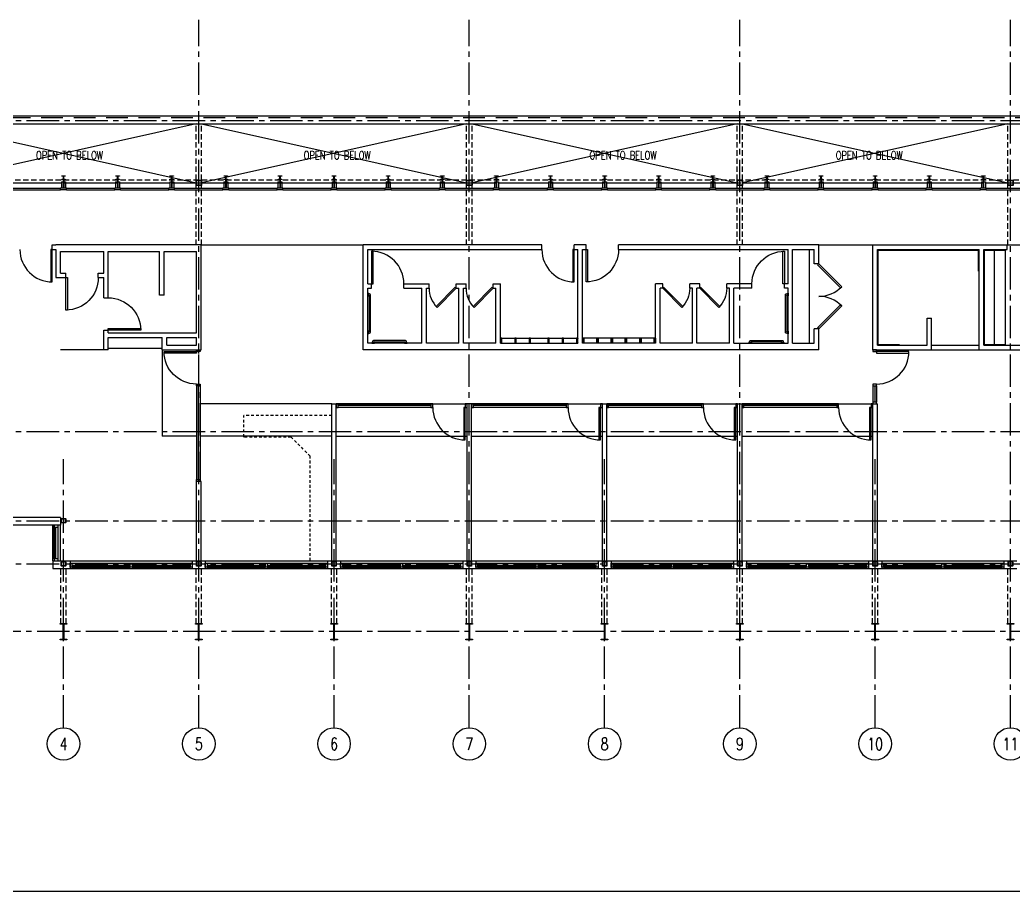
# Model space of a CAD drawing. Header units: inches. Extents: x 0 to 10293, y 0 to 4182.
# Drawn here: x 4747 to 5849, y 0 to 967 of the extents above; entities that cross this region are included whole.
import ezdxf
from ezdxf.enums import TextEntityAlignment as Align

# ---------------------------------------------------------------- set-up
doc = ezdxf.new("R2010")
doc.units = ezdxf.units.IN
doc.header["$LTSCALE"] = 48
doc.header["$MEASUREMENT"] = 0
for name, pattern in [('CENTER2', [1.125, 0.75, -0.125, 0.125, -0.125]), ('DASHED', [0.75, 0.5, -0.25]), ('HIDDEN2', [0.1875, 0.125, -0.0625]), ('HIDDEN3', [0.1125, 0.0625, -0.05])]:
    doc.linetypes.add(name, pattern=pattern)
doc.layers.add('NONE', color=7, linetype='Continuous')
doc.layers.add('STL_TUBE', color=5, linetype='Continuous')
doc.styles.add('NOTATION', font='romans.shx', dxfattribs={"width": 0.75})
doc.styles.add('SIMPLEX', font='SIMPLEX.SHX')

# ---------------------------------------------------------------- blocks, each defined once
blk = doc.blocks.new('45PAIR')
for p, q in [((-0.146, 0.354), (-0.5, 0)), ((-0.483, -0.017), (-0.13, 0.336)), ((-0.13, 0.336), (-0.146, 0.354)), ((0.13, 0.336), (0.146, 0.354)), ((0.483, -0.017), (0.13, 0.336)), ((0.146, 0.354), (0.5, 0)), ((-0.5, 0), (-0.483, -0.017)), ((0.5, 0), (0.483, -0.017))]:
    blk.add_line(p, q)
for centre, start, end in [((-0.5, 0), 0, 45), ((0.5, 0), 135, 180)]:
    blk.add_arc(centre, 0.5, start, end)
blk = doc.blocks.new('90DOOR')
for p, q in [((-0.5, 1), (-0.5, 0)), ((-0.451, 1), (-0.5, 1)), ((-0.451, 0), (-0.451, 1)), ((-0.5, 0), (-0.451, 0))]:
    blk.add_line(p, q)
blk.add_arc((-0.5, 0), 1, 0, 90)
blk = doc.blocks.new('GRAB1')
for p, q in [((0.5, 55.5), (0, 55.5)), ((0, 55.5), (0, 52.5)), ((0.75, 54.75), (0.75, 55.25)), ((0, 52.5), (0.5, 52.5)), ((0.75, 54.75), (0.75, 53.25)), ((2, 54.75), (0.75, 54.75)), ((0.75, 52.75), (0.75, 53.25)), ((0.75, 53.25), (1.25, 53.25)), ((1.5, 53), (1.5, 13)), ((3, 12.25), (3, 53.75)), ((0.5, 13.5), (0, 13.5)), ((0, 13.5), (0, 10.5)), ((0.75, 12.75), (0.75, 13.25)), ((0.75, 12.75), (0.75, 11.25)), ((1.25, 12.75), (0.75, 12.75)), ((0.75, 10.75), (0.75, 11.25)), ((0.75, 11.25), (2, 11.25)), ((0, 10.5), (0.5, 10.5)), ((4.5, 0.5), (4.5, 0)), ((4.5, 0), (7.5, 0)), ((5.25, 0.75), (4.75, 0.75)), ((5.25, 2), (5.25, 0.75)), ((5.25, 0.75), (6.75, 0.75)), ((41.75, 3), (6.25, 3)), ((6.75, 0.75), (6.75, 1.25)), ((7.25, 0.75), (6.75, 0.75)), ((7, 1.5), (41, 1.5)), ((7.5, 0), (7.5, 0.5)), ((40.5, 0.5), (40.5, 0)), ((40.5, 0), (43.5, 0)), ((41.25, 0.75), (40.75, 0.75)), ((41.25, 1.25), (41.25, 0.75)), ((42.75, 0.75), (41.25, 0.75)), ((42.75, 0.75), (42.75, 2)), ((43.25, 0.75), (42.75, 0.75)), ((43.5, 0), (43.5, 0.5))]:
    blk.add_line(p, q)
for centre, radius, start, end in [((0.5, 55.25), 0.25, 0, 90), ((0.5, 52.75), 0.25, 270, 0), ((1.25, 53), 0.25, 0, 90), ((2, 53.75), 1, 0, 90), ((0.5, 13.25), 0.25, 0, 90), ((1.25, 13), 0.25, 270, 0), ((2, 12.25), 1, 270, 0), ((0.5, 10.75), 0.25, 270, 360), ((4.75, 0.5), 0.25, 90, 180), ((6.25, 2), 1, 90, 180), ((7, 1.25), 0.25, 90, 180), ((7.25, 0.5), 0.25, 0, 90), ((40.75, 0.5), 0.25, 90, 180), ((41, 1.25), 0.25, 0, 90), ((41.75, 2), 1, 0, 90), ((43.25, 0.5), 0.25, 360, 90)]:
    blk.add_arc(centre, radius, start, end)
blk = doc.blocks.new('TS6x6x516')
at = {"layer": 'NONE', "color": 5, "linetype": 'Continuous', "flags": 128}
blk.add_lwpolyline([(0, 3), (2.625, 3, -0.414213562), (3, 2.625), (3, -2.625, -0.414213562), (2.625, -3), (-2.625, -3, -0.414213562), (-3, -2.625), (-3, 2.625, -0.414213562), (-2.625, 3), (0, 3)], format="xyb", dxfattribs=at)
blk.add_lwpolyline([(0, 2.6875), (2.625, 2.6875, -0.414213562), (2.6875, 2.625), (2.6875, -2.625, -0.414213562), (2.625, -2.6875), (-2.625, -2.6875, -0.414213562), (-2.6875, -2.625), (-2.6875, 2.625, -0.414213562), (-2.625, 2.6875)], format="xyb", close=True, dxfattribs=at)
blk = doc.blocks.new('TS5x5x516')
at = {"layer": 'STL_TUBE', "linetype": 'Continuous', "flags": 128}
for points in [[(-2.125, -2.5, -0.414213562), (-2.5, -2.125), (-2.5, 2.125, -0.414213562), (-2.125, 2.5), (2.125, 2.5, -0.414213562), (2.5, 2.125), (2.5, -2.125, -0.414213562), (2.125, -2.5)], [(-2.125, -2.1875, -0.414213562), (-2.1875, -2.125), (-2.1875, 2.125, -0.414213562), (-2.125, 2.1875), (2.125, 2.1875, -0.414213562), (2.1875, 2.125), (2.1875, -2.125, -0.414213562), (2.125, -2.1875)]]:
    blk.add_lwpolyline(points, format="xyb", close=True, dxfattribs=at)
blk = doc.blocks.new('W18x50')
at = {"layer": 'NONE', "color": 5, "linetype": 'Continuous', "flags": 128}
blk.add_lwpolyline([(-3.7, 18), (3.7, 18), (3.7, 17.4), (0.5, 17.4, 0.414214), (0.2, 17.1), (0.2, 0.9, 0.414214), (0.5, 0.6), (3.7, 0.6), (3.7, 0), (-3.7, 0), (-3.7, 0.6), (-0.5, 0.6, 0.414214), (-0.2, 0.9), (-0.2, 17.1, 0.414214), (-0.5, 17.4), (-3.7, 17.4), (-3.7, 18)], format="xyb", close=True, dxfattribs=at)
blk = doc.blocks.new('45DOOR')
for p, q in [((0.207, 0.707), (-0.5, 0)), ((-0.466, -0.034), (0.241, 0.672)), ((-0.5, 0), (-0.466, -0.034))]:
    blk.add_line(p, q)
blk.add_arc((-0.5, 0), 1, 0, 45)
blk = doc.blocks.new('W4x13')
at = {"layer": 'NONE', "color": 5, "linetype": 'Continuous', "flags": 128}
blk.add_lwpolyline([(-2, 4.2), (2, 4.2), (2, 3.8), (0.4, 3.8, 0.414214), (0.1, 3.6), (0.1, 0.6, 0.414214), (0.4, 0.3), (2, 0.3), (2, 0), (-2, 0), (-2, 0.3), (-0.4, 0.3, 0.414214), (-0.1, 0.6), (-0.1, 3.6, 0.414214), (-0.4, 3.8), (-2, 3.8), (-2, 4.2)], format="xyb", close=True, dxfattribs=at)

msp = doc.modelspace()

# ---------------------------------------------------------------- linework, layer by layer
at = {"linetype": 'CENTER2'}
for p, q in [((4945.60753, 181.33165), (4945.60753, 966.51101)), ((5245.60753, 181.33165), (5245.60753, 966.51101)), ((5545.60753, 181.33165), (5545.60753, 966.51101)), ((5845.60753, 181.33165), (5845.60753, 966.51101)), ((3944.63966, 854.93307), (7016.29317, 854.93307)), ((3944.63966, 785.68307), (7016.29317, 785.68307)), ((3944.63966, 509.93307), (7016.29317, 509.93307)), ((4795.60753, 181.33165), (4795.60753, 479.26312)), ((5095.60753, 181.33165), (5095.60753, 479.26312)), ((5395.60753, 181.33165), (5395.60753, 479.26312)), ((5695.60753, 181.33165), (5695.60753, 479.26312)), ((3944.63966, 410.93307), (7016.29317, 410.93307)), ((3944.63966, 362.93307), (7016.29317, 362.93307)), ((7016.29317, 287.93307), (3944.63966, 287.93307))]:
    msp.add_line(p, q, dxfattribs=at)
for p, q in [((4432.60753, 859.93307), (6196.69086, 859.93307)), ((4432.60753, 851.30807), (6141.98253, 851.30807)), ((4648.60753, 851.30807), (4942.60753, 785.68307)), ((4942.60753, 851.30807), (4648.60753, 785.68307)), ((4948.60753, 851.30807), (5242.60753, 785.68307)), ((5242.60753, 851.30807), (4948.60753, 785.68307)), ((5248.60753, 851.30807), (5542.60753, 785.68307)), ((5542.60753, 851.30807), (5248.60753, 785.68307)), ((5548.60753, 851.30807), (5842.60753, 785.68307)), ((5842.60753, 851.30807), (5548.60753, 785.68307)), ((4737.85753, 785.68307), (4793.35753, 785.68307)), ((4793.35753, 786.93307), (4795.35753, 786.93307)), ((4793.35753, 786.93307), (4793.35753, 779.88807)), ((4795.35753, 788.51307), (4795.85753, 788.51307)), ((4795.35753, 788.51307), (4795.35753, 786.93307)), ((4795.35753, 786.93307), (4795.35753, 779.88807)), ((4795.35753, 782.55807), (4795.85753, 782.55807)), ((4795.85753, 788.51307), (4795.85753, 786.93307)), ((4795.85753, 786.93307), (4795.85753, 779.88807)), ((4795.85753, 786.93307), (4797.85753, 786.93307)), ((4797.85753, 786.93307), (4797.85753, 779.88807)), ((4797.85753, 785.68307), (4853.35753, 785.68307)), ((4853.35753, 786.93307), (4855.35753, 786.93307)), ((4853.35753, 786.93307), (4853.35753, 779.88807)), ((4855.35753, 788.51307), (4855.85753, 788.51307)), ((4855.35753, 788.51307), (4855.35753, 786.93307)), ((4855.35753, 786.93307), (4855.35753, 779.88807)), ((4855.35753, 782.55807), (4855.85753, 782.55807)), ((4855.85753, 788.51307), (4855.85753, 786.93307)), ((4855.85753, 786.93307), (4855.85753, 779.88807)), ((4855.85753, 786.93307), (4857.85753, 786.93307)), ((4857.85753, 786.93307), (4857.85753, 779.88807)), ((4857.85753, 785.68307), (4913.35753, 785.68307)), ((4913.35753, 786.93307), (4915.35753, 786.93307)), ((4913.35753, 786.93307), (4913.35753, 779.88807)), ((4915.35753, 788.51307), (4915.85753, 788.51307)), ((4915.35753, 788.51307), (4915.35753, 786.93307)), ((4915.35753, 786.93307), (4915.35753, 779.88807)), ((4915.35753, 782.55807), (4915.85753, 782.55807)), ((4915.85753, 788.51307), (4915.85753, 786.93307)), ((4915.85753, 786.93307), (4915.85753, 779.88807)), ((4915.85753, 786.93307), (4917.85753, 786.93307)), ((4917.85753, 786.93307), (4917.85753, 779.88807)), ((4917.85753, 785.68307), (4942.60753, 785.68307)), ((4948.60753, 785.68307), (4973.35753, 785.68307)), ((4973.35753, 786.93307), (4975.35753, 786.93307)), ((4973.35753, 786.93307), (4973.35753, 779.88807)), ((4975.35753, 788.51307), (4975.85753, 788.51307)), ((4975.35753, 788.51307), (4975.35753, 786.93307)), ((4975.35753, 786.93307), (4975.35753, 779.88807)), ((4975.35753, 782.55807), (4975.85753, 782.55807)), ((4975.85753, 788.51307), (4975.85753, 786.93307)), ((4975.85753, 786.93307), (4975.85753, 779.88807)), ((4975.85753, 786.93307), (4977.85753, 786.93307)), ((4977.85753, 786.93307), (4977.85753, 779.88807)), ((4977.85753, 785.68307), (5033.35753, 785.68307)), ((5033.35753, 786.93307), (5035.35753, 786.93307)), ((5033.35753, 786.93307), (5033.35753, 779.88807)), ((5035.35753, 788.51307), (5035.85753, 788.51307)), ((5035.35753, 788.51307), (5035.35753, 786.93307)), ((5035.35753, 786.93307), (5035.35753, 779.88807)), ((5035.35753, 782.55807), (5035.85753, 782.55807)), ((5035.85753, 788.51307), (5035.85753, 786.93307)), ((5035.85753, 786.93307), (5035.85753, 779.88807)), ((5035.85753, 786.93307), (5037.85753, 786.93307)), ((5037.85753, 786.93307), (5037.85753, 779.88807)), ((5037.85753, 785.68307), (5093.35753, 785.68307)), ((5093.35753, 786.93307), (5095.35753, 786.93307)), ((5093.35753, 786.93307), (5093.35753, 779.88807)), ((5095.35753, 788.51307), (5095.85753, 788.51307)), ((5095.35753, 788.51307), (5095.35753, 786.93307)), ((5095.35753, 786.93307), (5095.35753, 779.88807)), ((5095.35753, 782.55807), (5095.85753, 782.55807)), ((5095.85753, 788.51307), (5095.85753, 786.93307)), ((5095.85753, 786.93307), (5095.85753, 779.88807)), ((5095.85753, 786.93307), (5097.85753, 786.93307)), ((5097.85753, 786.93307), (5097.85753, 779.88807)), ((5097.85753, 785.68307), (5153.35753, 785.68307)), ((5153.35753, 786.93307), (5155.35753, 786.93307)), ((5153.35753, 786.93307), (5153.35753, 779.88807)), ((5155.35753, 788.51307), (5155.85753, 788.51307)), ((5155.35753, 788.51307), (5155.35753, 786.93307)), ((5155.35753, 786.93307), (5155.35753, 779.88807)), ((5155.35753, 782.55807), (5155.85753, 782.55807)), ((5155.85753, 788.51307), (5155.85753, 786.93307)), ((5155.85753, 786.93307), (5155.85753, 779.88807)), ((5155.85753, 786.93307), (5157.85753, 786.93307)), ((5157.85753, 786.93307), (5157.85753, 779.88807)), ((5157.85753, 785.68307), (5213.35753, 785.68307)), ((5213.35753, 786.93307), (5215.35753, 786.93307)), ((5213.35753, 786.93307), (5213.35753, 779.88807)), ((5215.35753, 788.51307), (5215.85753, 788.51307)), ((5215.35753, 788.51307), (5215.35753, 786.93307)), ((5215.35753, 786.93307), (5215.35753, 779.88807)), ((5215.35753, 782.55807), (5215.85753, 782.55807)), ((5215.85753, 788.51307), (5215.85753, 786.93307)), ((5215.85753, 786.93307), (5215.85753, 779.88807)), ((5215.85753, 786.93307), (5217.85753, 786.93307)), ((5217.85753, 786.93307), (5217.85753, 779.88807)), ((5217.85753, 785.68307), (5242.60753, 785.68307)), ((5248.60753, 785.68307), (5273.35753, 785.68307)), ((5273.35753, 786.93307), (5275.35753, 786.93307)), ((5273.35753, 786.93307), (5273.35753, 779.88807)), ((5275.35753, 788.51307), (5275.85753, 788.51307)), ((5275.35753, 788.51307), (5275.35753, 786.93307)), ((5275.35753, 786.93307), (5275.35753, 779.88807)), ((5275.35753, 782.55807), (5275.85753, 782.55807)), ((5275.85753, 788.51307), (5275.85753, 786.93307)), ((5275.85753, 786.93307), (5275.85753, 779.88807)), ((5275.85753, 786.93307), (5277.85753, 786.93307)), ((5277.85753, 786.93307), (5277.85753, 779.88807)), ((5277.85753, 785.68307), (5333.35753, 785.68307)), ((5333.35753, 786.93307), (5335.35753, 786.93307)), ((5333.35753, 786.93307), (5333.35753, 779.88807)), ((5335.35753, 788.51307), (5335.85753, 788.51307)), ((5335.35753, 788.51307), (5335.35753, 786.93307)), ((5335.35753, 786.93307), (5335.35753, 779.88807)), ((5335.35753, 782.55807), (5335.85753, 782.55807)), ((5335.85753, 788.51307), (5335.85753, 786.93307)), ((5335.85753, 786.93307), (5335.85753, 779.88807)), ((5335.85753, 786.93307), (5337.85753, 786.93307)), ((5337.85753, 786.93307), (5337.85753, 779.88807)), ((5337.85753, 785.68307), (5393.35753, 785.68307)), ((5393.35753, 786.93307), (5395.35753, 786.93307)), ((5393.35753, 786.93307), (5393.35753, 779.88807)), ((5395.35753, 788.51307), (5395.85753, 788.51307)), ((5395.35753, 788.51307), (5395.35753, 786.93307)), ((5395.35753, 786.93307), (5395.35753, 779.88807)), ((5395.35753, 782.55807), (5395.85753, 782.55807)), ((5395.85753, 788.51307), (5395.85753, 786.93307)), ((5395.85753, 786.93307), (5395.85753, 779.88807)), ((5395.85753, 786.93307), (5397.85753, 786.93307)), ((5397.85753, 786.93307), (5397.85753, 779.88807)), ((5397.85753, 785.68307), (5453.35753, 785.68307)), ((5453.35753, 786.93307), (5455.35753, 786.93307)), ((5453.35753, 786.93307), (5453.35753, 779.88807)), ((5455.35753, 788.51307), (5455.85753, 788.51307)), ((5455.35753, 788.51307), (5455.35753, 786.93307)), ((5455.35753, 786.93307), (5455.35753, 779.88807)), ((5455.35753, 782.55807), (5455.85753, 782.55807)), ((5455.85753, 788.51307), (5455.85753, 786.93307)), ((5455.85753, 786.93307), (5455.85753, 779.88807)), ((5455.85753, 786.93307), (5457.85753, 786.93307)), ((5457.85753, 786.93307), (5457.85753, 779.88807)), ((5457.85753, 785.68307), (5513.35753, 785.68307)), ((5513.35753, 786.93307), (5515.35753, 786.93307)), ((5513.35753, 786.93307), (5513.35753, 779.88807)), ((5515.35753, 788.51307), (5515.85753, 788.51307)), ((5515.35753, 788.51307), (5515.35753, 786.93307)), ((5515.35753, 786.93307), (5515.35753, 779.88807)), ((5515.35753, 782.55807), (5515.85753, 782.55807)), ((5515.85753, 788.51307), (5515.85753, 786.93307)), ((5515.85753, 786.93307), (5515.85753, 779.88807)), ((5515.85753, 786.93307), (5517.85753, 786.93307)), ((5517.85753, 786.93307), (5517.85753, 779.88807)), ((5517.85753, 785.68307), (5542.60753, 785.68307)), ((5548.60753, 785.68307), (5573.35753, 785.68307)), ((5573.35753, 786.93307), (5575.35753, 786.93307)), ((5573.35753, 786.93307), (5573.35753, 779.88807)), ((5575.35753, 788.51307), (5575.85753, 788.51307)), ((5575.35753, 788.51307), (5575.35753, 786.93307)), ((5575.35753, 786.93307), (5575.35753, 779.88807)), ((5575.35753, 782.55807), (5575.85753, 782.55807)), ((5575.85753, 788.51307), (5575.85753, 786.93307)), ((5575.85753, 786.93307), (5575.85753, 779.88807)), ((5575.85753, 786.93307), (5577.85753, 786.93307)), ((5577.85753, 786.93307), (5577.85753, 779.88807)), ((5577.85753, 785.68307), (5633.35753, 785.68307)), ((5633.35753, 786.93307), (5635.35753, 786.93307)), ((5633.35753, 786.93307), (5633.35753, 779.88807)), ((5635.35753, 788.51307), (5635.85753, 788.51307)), ((5635.35753, 788.51307), (5635.35753, 786.93307)), ((5635.35753, 786.93307), (5635.35753, 779.88807)), ((5635.35753, 782.55807), (5635.85753, 782.55807)), ((5635.85753, 788.51307), (5635.85753, 786.93307)), ((5635.85753, 786.93307), (5635.85753, 779.88807)), ((5635.85753, 786.93307), (5637.85753, 786.93307)), ((5637.85753, 786.93307), (5637.85753, 779.88807)), ((5637.85753, 785.68307), (5693.35753, 785.68307)), ((5693.35753, 786.93307), (5695.35753, 786.93307)), ((5693.35753, 786.93307), (5693.35753, 779.88807)), ((5695.35753, 788.51307), (5695.85753, 788.51307)), ((5695.35753, 788.51307), (5695.35753, 786.93307)), ((5695.35753, 786.93307), (5695.35753, 779.88807)), ((5695.35753, 782.55807), (5695.85753, 782.55807)), ((5695.85753, 788.51307), (5695.85753, 786.93307)), ((5695.85753, 786.93307), (5695.85753, 779.88807)), ((5695.85753, 786.93307), (5697.85753, 786.93307)), ((5697.85753, 786.93307), (5697.85753, 779.88807)), ((5697.85753, 785.68307), (5753.35753, 785.68307)), ((5753.35753, 786.93307), (5755.35753, 786.93307)), ((5753.35753, 786.93307), (5753.35753, 779.88807)), ((5755.35753, 788.51307), (5755.85753, 788.51307)), ((5755.35753, 788.51307), (5755.35753, 786.93307)), ((5755.35753, 786.93307), (5755.35753, 779.88807)), ((5755.35753, 782.55807), (5755.85753, 782.55807)), ((5755.85753, 788.51307), (5755.85753, 786.93307)), ((5755.85753, 786.93307), (5755.85753, 779.88807)), ((5755.85753, 786.93307), (5757.85753, 786.93307)), ((5757.85753, 786.93307), (5757.85753, 779.88807)), ((5757.85753, 785.68307), (5813.35753, 785.68307)), ((5813.35753, 786.93307), (5815.35753, 786.93307)), ((5813.35753, 786.93307), (5813.35753, 779.88807)), ((5815.35753, 788.51307), (5815.85753, 788.51307)), ((5815.35753, 788.51307), (5815.35753, 786.93307)), ((5815.35753, 786.93307), (5815.35753, 779.88807)), ((5815.35753, 782.55807), (5815.85753, 782.55807)), ((5815.85753, 788.51307), (5815.85753, 786.93307)), ((5815.85753, 786.93307), (5815.85753, 779.88807)), ((5815.85753, 786.93307), (5817.85753, 786.93307)), ((5817.85753, 786.93307), (5817.85753, 779.88807)), ((5817.85753, 785.68307), (5842.60753, 785.68307)), ((4738.85753, 779.63807), (4792.35753, 779.63807)), ((4738.85753, 778.13807), (4792.35753, 778.13807)), ((4798.85753, 779.88807), (4792.35753, 779.88807)), ((4792.35753, 777.88807), (4792.35753, 779.88807)), ((4798.85753, 777.88807), (4792.35753, 777.88807)), ((4798.85753, 777.88807), (4798.85753, 779.88807)), ((4798.85753, 779.63807), (4852.35753, 779.63807)), ((4798.85753, 778.13807), (4852.35753, 778.13807)), ((4858.85753, 779.88807), (4852.35753, 779.88807)), ((4852.35753, 777.88807), (4852.35753, 779.88807)), ((4858.85753, 777.88807), (4852.35753, 777.88807)), ((4858.85753, 777.88807), (4858.85753, 779.88807)), ((4858.85753, 779.63807), (4912.35753, 779.63807)), ((4858.85753, 778.13807), (4912.35753, 778.13807)), ((4918.85753, 779.88807), (4912.35753, 779.88807)), ((4912.35753, 777.88807), (4912.35753, 779.88807)), ((4918.85753, 777.88807), (4912.35753, 777.88807)), ((4918.85753, 777.88807), (4918.85753, 779.88807)), ((4918.85753, 779.63807), (4972.35753, 779.63807)), ((4918.85753, 778.13807), (4972.35753, 778.13807)), ((4978.85753, 779.88807), (4972.35753, 779.88807)), ((4972.35753, 777.88807), (4972.35753, 779.88807)), ((4978.85753, 777.88807), (4972.35753, 777.88807)), ((4978.85753, 777.88807), (4978.85753, 779.88807)), ((4978.85753, 779.63807), (5032.35753, 779.63807)), ((4978.85753, 778.13807), (5032.35753, 778.13807)), ((5038.85753, 779.88807), (5032.35753, 779.88807)), ((5032.35753, 777.88807), (5032.35753, 779.88807)), ((5038.85753, 777.88807), (5032.35753, 777.88807)), ((5038.85753, 777.88807), (5038.85753, 779.88807)), ((5038.85753, 779.63807), (5092.35753, 779.63807)), ((5038.85753, 778.13807), (5092.35753, 778.13807)), ((5098.85753, 779.88807), (5092.35753, 779.88807)), ((5092.35753, 777.88807), (5092.35753, 779.88807)), ((5098.85753, 777.88807), (5092.35753, 777.88807)), ((5098.85753, 777.88807), (5098.85753, 779.88807)), ((5098.85753, 779.63807), (5152.35753, 779.63807)), ((5098.85753, 778.13807), (5152.35753, 778.13807)), ((5158.85753, 779.88807), (5152.35753, 779.88807)), ((5152.35753, 777.88807), (5152.35753, 779.88807)), ((5158.85753, 777.88807), (5152.35753, 777.88807)), ((5158.85753, 777.88807), (5158.85753, 779.88807)), ((5158.85753, 779.63807), (5212.35753, 779.63807)), ((5158.85753, 778.13807), (5212.35753, 778.13807)), ((5218.85753, 779.88807), (5212.35753, 779.88807)), ((5212.35753, 777.88807), (5212.35753, 779.88807)), ((5218.85753, 777.88807), (5212.35753, 777.88807)), ((5218.85753, 777.88807), (5218.85753, 779.88807)), ((5218.85753, 779.63807), (5272.35753, 779.63807)), ((5218.85753, 778.13807), (5272.35753, 778.13807)), ((5278.85753, 779.88807), (5272.35753, 779.88807)), ((5272.35753, 777.88807), (5272.35753, 779.88807)), ((5278.85753, 777.88807), (5272.35753, 777.88807)), ((5278.85753, 777.88807), (5278.85753, 779.88807)), ((5278.85753, 779.63807), (5332.35753, 779.63807)), ((5278.85753, 778.13807), (5332.35753, 778.13807)), ((5338.85753, 779.88807), (5332.35753, 779.88807)), ((5332.35753, 777.88807), (5332.35753, 779.88807)), ((5338.85753, 777.88807), (5332.35753, 777.88807)), ((5338.85753, 777.88807), (5338.85753, 779.88807)), ((5338.85753, 779.63807), (5392.35753, 779.63807)), ((5338.85753, 778.13807), (5392.35753, 778.13807)), ((5398.85753, 779.88807), (5392.35753, 779.88807)), ((5392.35753, 777.88807), (5392.35753, 779.88807)), ((5398.85753, 777.88807), (5392.35753, 777.88807)), ((5398.85753, 777.88807), (5398.85753, 779.88807)), ((5398.85753, 779.63807), (5452.35753, 779.63807)), ((5398.85753, 778.13807), (5452.35753, 778.13807)), ((5458.85753, 779.88807), (5452.35753, 779.88807)), ((5452.35753, 777.88807), (5452.35753, 779.88807)), ((5458.85753, 777.88807), (5452.35753, 777.88807)), ((5458.85753, 777.88807), (5458.85753, 779.88807)), ((5458.85753, 779.63807), (5512.35753, 779.63807)), ((5458.85753, 778.13807), (5512.35753, 778.13807)), ((5518.85753, 779.88807), (5512.35753, 779.88807)), ((5512.35753, 777.88807), (5512.35753, 779.88807)), ((5518.85753, 777.88807), (5512.35753, 777.88807)), ((5518.85753, 777.88807), (5518.85753, 779.88807)), ((5518.85753, 779.63807), (5572.35753, 779.63807)), ((5518.85753, 778.13807), (5572.35753, 778.13807)), ((5578.85753, 779.88807), (5572.35753, 779.88807)), ((5572.35753, 777.88807), (5572.35753, 779.88807)), ((5578.85753, 777.88807), (5572.35753, 777.88807)), ((5578.85753, 777.88807), (5578.85753, 779.88807)), ((5578.85753, 779.63807), (5632.35753, 779.63807)), ((5578.85753, 778.13807), (5632.35753, 778.13807)), ((5638.85753, 779.88807), (5632.35753, 779.88807)), ((5632.35753, 777.88807), (5632.35753, 779.88807)), ((5638.85753, 777.88807), (5632.35753, 777.88807)), ((5638.85753, 777.88807), (5638.85753, 779.88807)), ((5638.85753, 779.63807), (5692.35753, 779.63807)), ((5638.85753, 778.13807), (5692.35753, 778.13807)), ((5698.85753, 779.88807), (5692.35753, 779.88807)), ((5692.35753, 777.88807), (5692.35753, 779.88807)), ((5698.85753, 777.88807), (5692.35753, 777.88807)), ((5698.85753, 777.88807), (5698.85753, 779.88807)), ((5698.85753, 779.63807), (5752.35753, 779.63807)), ((5698.85753, 778.13807), (5752.35753, 778.13807)), ((5758.85753, 779.88807), (5752.35753, 779.88807)), ((5752.35753, 777.88807), (5752.35753, 779.88807)), ((5758.85753, 777.88807), (5752.35753, 777.88807)), ((5758.85753, 777.88807), (5758.85753, 779.88807)), ((5758.85753, 779.63807), (5812.35753, 779.63807)), ((5758.85753, 778.13807), (5812.35753, 778.13807)), ((5818.85753, 779.88807), (5812.35753, 779.88807)), ((5812.35753, 777.88807), (5812.35753, 779.88807)), ((5818.85753, 777.88807), (5812.35753, 777.88807)), ((5818.85753, 777.88807), (5818.85753, 779.88807)), ((5818.85753, 779.63807), (5872.35753, 779.63807)), ((5818.85753, 778.13807), (5872.35753, 778.13807)), ((4783.23253, 716.80807), (4787.23253, 716.80807)), ((4783.23253, 711.80807), (4783.23253, 716.80807)), ((4948.10753, 716.80807), (4787.23253, 716.80807)), ((4948.10753, 600.55807), (4948.10753, 716.80807)), ((4948.10753, 716.80807), (5128.0476, 716.80807)), ((5128.0476, 600.55807), (5128.0476, 716.80807)), ((5326.04631, 716.80807), (5128.0476, 716.80807)), ((5326.04631, 711.80807), (5326.04631, 716.80807)), ((5362.04631, 711.80807), (5362.04631, 716.80807)), ((5375.04631, 716.80807), (5362.04631, 716.80807)), ((5375.04631, 711.80807), (5375.04631, 716.80807)), ((5633.04503, 716.80807), (5411.04631, 716.80807)), ((5411.04631, 711.80807), (5411.04631, 716.80807)), ((5633.04503, 695.80807), (5633.04503, 716.80807)), ((5633.04503, 716.80807), (5693.10753, 716.80807)), ((5693.10753, 716.80807), (5842.10753, 716.80807)), ((5693.10753, 600.55807), (5693.10753, 716.80807)), ((5842.10753, 711.80807), (5842.10753, 716.80807)), ((5842.10753, 716.80807), (5890.10753, 716.80807)), ((4783.23253, 711.80807), (4787.23253, 711.80807)), ((4787.23253, 711.80807), (4787.23253, 680.55807)), ((4792.23253, 709.55807), (4840.23253, 709.55807)), ((4792.23253, 685.55807), (4792.23253, 709.55807)), ((4840.23253, 685.55807), (4840.23253, 709.55807)), ((4845.23253, 658.19618), (4845.23253, 709.55807)), ((4845.23253, 709.55807), (4902.10753, 709.55807)), ((4902.10753, 661.19618), (4902.10753, 709.55807)), ((4907.10753, 661.19618), (4907.10753, 709.55807)), ((4907.10753, 709.55807), (4943.10753, 709.55807)), ((4943.10753, 619.19618), (4943.10753, 709.55807)), ((5133.0476, 673.80807), (5133.0476, 711.80807)), ((5133.0476, 711.80807), (5326.04631, 711.80807)), ((5362.04631, 711.80807), (5366.04631, 711.80807)), ((5366.04631, 607.80807), (5366.04631, 711.80807)), ((5371.04631, 607.80807), (5371.04631, 711.80807)), ((5371.04631, 711.80807), (5375.04631, 711.80807)), ((5411.04631, 711.80807), (5599.04503, 711.80807)), ((5599.04503, 673.80807), (5599.04503, 711.80807)), ((5604.04503, 711.80807), (5628.04503, 711.80807)), ((5604.04503, 607.80807), (5604.04503, 711.80807)), ((5622.26202, 711.80807), (5622.26202, 607.80807)), ((5628.04503, 695.80807), (5628.04503, 711.80807)), ((5698.10753, 711.80807), (5811.10753, 711.80807)), ((5698.10753, 605.55807), (5698.10753, 711.80807)), ((5698.85753, 606.30807), (5698.85753, 711.05807)), ((5698.85753, 711.05807), (5810.35753, 711.05807)), ((5810.35753, 687.80807), (5810.35753, 711.05807)), ((5811.10753, 600.55807), (5811.10753, 711.80807)), ((5816.10753, 605.55807), (5816.10753, 711.80807)), ((5816.10753, 711.80807), (5842.10753, 711.80807)), ((5816.85753, 606.30807), (5816.85753, 711.05807)), ((5816.85753, 711.05807), (5840.10753, 711.05807)), ((5828.10753, 605.55807), (5828.10753, 711.80807)), ((5840.10753, 605.55807), (5840.10753, 711.80807)), ((5633.04503, 695.80807), (5628.04503, 695.80807)), ((4792.23253, 685.55807), (4798.23253, 685.55807)), ((4798.23253, 680.55807), (4798.23253, 685.55807)), ((4834.23253, 685.55807), (4840.23253, 685.55807)), ((4834.23253, 680.55807), (4834.23253, 685.55807)), ((4787.23253, 680.55807), (4798.23253, 680.55807)), ((4834.23253, 680.55807), (4840.23253, 680.55807)), ((4840.23253, 658.19618), (4840.23253, 680.55807)), ((5133.0476, 673.80807), (5137.0476, 673.80807)), ((5137.0476, 668.80807), (5137.0476, 673.80807)), ((5173.0476, 673.80807), (5201.0476, 673.80807)), ((5173.0476, 668.80807), (5173.0476, 673.80807)), ((5201.0476, 668.80807), (5201.0476, 673.80807)), ((5231.0476, 673.80807), (5242.0476, 673.80807)), ((5231.0476, 668.80807), (5231.0476, 673.80807)), ((5242.0476, 668.80807), (5242.0476, 673.80807)), ((5272.0476, 673.80807), (5280.0476, 673.80807)), ((5272.0476, 668.80807), (5272.0476, 673.80807)), ((5280.0476, 607.80807), (5280.0476, 673.80807)), ((5452.04503, 607.80807), (5452.04503, 673.80807)), ((5460.04503, 673.80807), (5452.04503, 673.80807)), ((5460.04503, 668.80807), (5460.04503, 673.80807)), ((5490.04503, 668.80807), (5490.04503, 673.80807)), ((5501.04503, 673.80807), (5490.04503, 673.80807)), ((5501.04503, 668.80807), (5501.04503, 673.80807)), ((5559.04503, 673.80807), (5531.04503, 673.80807)), ((5531.04503, 668.80807), (5531.04503, 673.80807)), ((5559.04503, 668.80807), (5559.04503, 673.80807)), ((5595.04503, 668.80807), (5595.04503, 673.80807)), ((5599.04503, 673.80807), (5595.04503, 673.80807)), ((4907.10753, 661.19618), (4902.10753, 661.19618)), ((5133.0476, 607.80807), (5133.0476, 668.80807)), ((5133.0476, 668.80807), (5137.0476, 668.80807)), ((5173.0476, 668.80807), (5193.0476, 668.80807)), ((5193.0476, 607.80807), (5193.0476, 668.80807)), ((5198.0476, 607.80807), (5198.0476, 668.80807)), ((5198.0476, 668.80807), (5201.0476, 668.80807)), ((5231.0476, 668.80807), (5234.0476, 668.80807)), ((5234.0476, 607.80807), (5234.0476, 668.80807)), ((5239.0476, 607.80807), (5239.0476, 668.80807)), ((5239.0476, 668.80807), (5242.0476, 668.80807)), ((5272.0476, 668.80807), (5275.0476, 668.80807)), ((5275.0476, 607.80807), (5275.0476, 668.80807)), ((5457.04503, 607.80807), (5457.04503, 668.80807)), ((5460.04503, 668.80807), (5457.04503, 668.80807)), ((5493.04503, 668.80807), (5490.04503, 668.80807)), ((5493.04503, 607.80807), (5493.04503, 668.80807)), ((5498.04503, 607.80807), (5498.04503, 668.80807)), ((5501.04503, 668.80807), (5498.04503, 668.80807)), ((5534.04503, 668.80807), (5531.04503, 668.80807)), ((5534.04503, 607.80807), (5534.04503, 668.80807)), ((5539.04503, 607.80807), (5539.04503, 668.80807)), ((5559.04503, 668.80807), (5539.04503, 668.80807)), ((5599.04503, 668.80807), (5595.04503, 668.80807)), ((5599.04503, 607.80807), (5599.04503, 668.80807)), ((4840.23253, 658.19618), (4845.23253, 658.19618)), ((5753.10753, 605.55807), (5753.10753, 635.55807)), ((5753.10753, 635.55807), (5758.10753, 635.55807)), ((5758.10753, 600.55807), (5758.10753, 635.55807)), ((4840.23253, 622.19618), (4845.23253, 622.19618)), ((4840.23253, 600.55807), (4840.23253, 622.19618)), ((4845.23253, 619.19618), (4845.23253, 622.19618)), ((4845.23253, 619.19618), (4943.10753, 619.19618)), ((5628.04503, 607.80807), (5628.04503, 623.80807)), ((5633.04503, 623.80807), (5628.04503, 623.80807)), ((5633.04503, 600.55807), (5633.04503, 623.80807)), ((4845.23253, 614.19618), (4905.10753, 614.19618)), ((4845.23253, 600.55807), (4845.23253, 614.19618)), ((4905.10753, 600.55807), (4905.10753, 614.19618)), ((4910.10753, 614.19618), (4943.10753, 614.19618)), ((4910.10753, 605.55807), (4910.10753, 614.19618)), ((4943.10753, 605.55807), (4943.10753, 614.19618)), ((5193.0476, 607.80807), (5133.0476, 607.80807)), ((5234.0476, 607.80807), (5198.0476, 607.80807)), ((5275.0476, 607.80807), (5239.0476, 607.80807)), ((5280.0476, 613.30807), (5366.04631, 613.30807)), ((5281.5476, 613.30807), (5280.0476, 607.80807)), ((5280.0476, 613.30807), (5281.5476, 607.80807)), ((5281.5476, 613.30807), (5280.0476, 613.30807)), ((5280.0476, 613.30807), (5280.0476, 607.80807)), ((5280.0476, 607.80807), (5366.04631, 607.80807)), ((5280.0476, 607.80807), (5281.5476, 607.80807)), ((5281.5476, 607.80807), (5281.5476, 613.30807)), ((5297.5476, 613.30807), (5296.0476, 607.80807)), ((5296.0476, 613.30807), (5297.5476, 607.80807)), ((5297.5476, 613.30807), (5296.0476, 613.30807)), ((5296.0476, 613.30807), (5296.0476, 607.80807)), ((5296.0476, 607.80807), (5297.5476, 607.80807)), ((5297.5476, 607.80807), (5297.5476, 613.30807)), ((5313.5476, 613.30807), (5312.0476, 607.80807)), ((5312.0476, 613.30807), (5313.5476, 607.80807)), ((5313.5476, 613.30807), (5312.0476, 613.30807)), ((5312.0476, 613.30807), (5312.0476, 607.80807)), ((5312.0476, 607.80807), (5313.5476, 607.80807)), ((5313.5476, 607.80807), (5313.5476, 613.30807)), ((5334.04631, 613.30807), (5332.54631, 607.80807)), ((5332.54631, 613.30807), (5334.04631, 607.80807)), ((5334.04631, 613.30807), (5332.54631, 613.30807)), ((5332.54631, 613.30807), (5332.54631, 607.80807)), ((5332.54631, 607.80807), (5334.04631, 607.80807)), ((5334.04631, 607.80807), (5334.04631, 613.30807)), ((5350.04631, 613.30807), (5348.54631, 607.80807)), ((5348.54631, 613.30807), (5350.04631, 607.80807)), ((5350.04631, 613.30807), (5348.54631, 613.30807)), ((5348.54631, 613.30807), (5348.54631, 607.80807)), ((5348.54631, 607.80807), (5350.04631, 607.80807)), ((5350.04631, 607.80807), (5350.04631, 613.30807)), ((5366.04631, 613.30807), (5364.54631, 607.80807)), ((5364.54631, 613.30807), (5366.04631, 607.80807)), ((5366.04631, 613.30807), (5364.54631, 613.30807)), ((5364.54631, 613.30807), (5364.54631, 607.80807)), ((5364.54631, 607.80807), (5366.04631, 607.80807)), ((5366.04631, 607.80807), (5366.04631, 613.30807)), ((5452.04503, 613.30807), (5371.04631, 613.30807)), ((5371.04631, 613.30807), (5372.54631, 607.80807)), ((5372.54631, 613.30807), (5371.04631, 607.80807)), ((5371.04631, 613.30807), (5372.54631, 613.30807)), ((5371.04631, 607.80807), (5371.04631, 613.30807)), ((5452.04503, 607.80807), (5371.04631, 607.80807)), ((5452.04503, 607.80807), (5371.04631, 607.80807)), ((5372.54631, 607.80807), (5371.04631, 607.80807)), ((5372.54631, 613.30807), (5372.54631, 607.80807)), ((5387.04631, 613.30807), (5388.54631, 607.80807)), ((5388.54631, 613.30807), (5387.04631, 607.80807)), ((5387.04631, 613.30807), (5388.54631, 613.30807)), ((5387.04631, 607.80807), (5387.04631, 613.30807)), ((5388.54631, 607.80807), (5387.04631, 607.80807)), ((5388.54631, 613.30807), (5388.54631, 607.80807)), ((5403.04631, 613.30807), (5404.54631, 607.80807)), ((5404.54631, 613.30807), (5403.04631, 607.80807)), ((5403.04631, 613.30807), (5404.54631, 613.30807)), ((5403.04631, 607.80807), (5403.04631, 613.30807)), ((5404.54631, 607.80807), (5403.04631, 607.80807)), ((5404.54631, 613.30807), (5404.54631, 607.80807)), ((5418.54503, 613.30807), (5420.04503, 607.80807)), ((5420.04503, 613.30807), (5418.54503, 607.80807)), ((5418.54503, 613.30807), (5420.04503, 613.30807)), ((5418.54503, 607.80807), (5418.54503, 613.30807)), ((5420.04503, 607.80807), (5418.54503, 607.80807)), ((5420.04503, 613.30807), (5420.04503, 607.80807)), ((5434.54503, 613.30807), (5436.04503, 607.80807)), ((5436.04503, 613.30807), (5434.54503, 607.80807)), ((5434.54503, 613.30807), (5436.04503, 613.30807)), ((5434.54503, 607.80807), (5434.54503, 613.30807)), ((5436.04503, 607.80807), (5434.54503, 607.80807)), ((5436.04503, 613.30807), (5436.04503, 607.80807)), ((5450.54503, 613.30807), (5452.04503, 607.80807)), ((5452.04503, 613.30807), (5450.54503, 607.80807)), ((5450.54503, 613.30807), (5452.04503, 613.30807)), ((5450.54503, 607.80807), (5450.54503, 613.30807)), ((5452.04503, 607.80807), (5450.54503, 607.80807)), ((5452.04503, 613.30807), (5452.04503, 607.80807)), ((5493.04503, 607.80807), (5457.04503, 607.80807)), ((5534.04503, 607.80807), (5498.04503, 607.80807)), ((5539.04503, 607.80807), (5599.04503, 607.80807)), ((5604.04503, 607.80807), (5628.04503, 607.80807)), ((5698.85753, 606.30807), (5722.10753, 606.30807)), ((5816.85753, 606.30807), (5840.10753, 606.30807)), ((4840.23253, 600.55807), (4792.23253, 600.55807)), ((4845.23253, 600.55807), (4840.23253, 600.55807)), ((4845.23253, 602.19618), (4905.10753, 602.19618)), ((4905.10753, 600.55807), (4905.10753, 504.55807)), ((4905.10753, 600.55807), (4948.10753, 600.55807)), ((4910.10753, 605.55807), (4943.10753, 605.55807)), ((4945.60753, 596.55807), (4945.60753, 600.55807)), ((5599.04503, 600.55807), (5128.0476, 600.55807)), ((5633.04503, 600.55807), (5138.0476, 600.55807)), ((5693.10753, 600.55807), (5758.10753, 600.55807)), ((5698.10753, 605.55807), (5753.10753, 605.55807)), ((5758.10753, 605.55807), (5811.10753, 605.55807)), ((5758.10753, 600.55807), (5811.10753, 600.55807)), ((5811.10753, 600.55807), (5993.10753, 600.55807)), ((5816.10753, 605.55807), (5993.10753, 605.55807)), ((4943.10753, 560.55807), (4943.10753, 456.55807)), ((4945.10753, 560.55807), (4945.10753, 456.55807)), ((4947.10753, 560.55807), (4947.10753, 456.55807)), ((5693.10753, 560.55807), (5693.10753, 542.55807)), ((5695.10753, 560.55807), (5695.10753, 542.55807)), ((5697.10753, 560.55807), (5697.10753, 542.55807)), ((5093.10753, 540.55807), (4947.10753, 540.55807)), ((5093.10753, 366.55807), (5093.10753, 540.55807)), ((5093.10753, 540.55807), (5098.10753, 540.55807)), ((5098.10753, 366.55807), (5098.10753, 540.55807)), ((5098.10753, 540.55807), (5243.10753, 540.55807)), ((5203.10753, 540.55807), (5100.10753, 540.55807)), ((5243.10753, 366.55807), (5243.10753, 540.55807)), ((5248.10753, 540.55807), (5243.10753, 540.55807)), ((5248.10753, 366.55807), (5248.10753, 540.55807)), ((5248.10753, 540.55807), (5393.10753, 540.55807)), ((5353.10753, 540.55807), (5250.10753, 540.55807)), ((5393.10753, 366.55807), (5393.10753, 540.55807)), ((5393.10753, 540.55807), (5398.10753, 540.55807)), ((5398.10753, 366.55807), (5398.10753, 540.55807)), ((5398.10753, 540.55807), (5543.10753, 540.55807)), ((5503.10753, 540.55807), (5400.10753, 540.55807)), ((5543.10753, 366.55807), (5543.10753, 540.55807)), ((5543.10753, 540.55807), (5548.10753, 540.55807)), ((5548.10753, 366.55807), (5548.10753, 540.55807)), ((5548.10753, 540.55807), (5693.10753, 540.55807)), ((5653.10753, 540.55807), (5550.10753, 540.55807)), ((5693.10753, 366.55807), (5693.10753, 540.55807)), ((5693.10753, 540.55807), (5698.10753, 540.55807)), ((5698.10753, 366.55807), (5698.10753, 540.55807)), ((5203.10753, 538.55807), (5100.10753, 538.55807)), ((5203.10753, 536.55807), (5100.10753, 536.55807)), ((5353.10753, 538.55807), (5250.10753, 538.55807)), ((5353.10753, 536.55807), (5250.10753, 536.55807)), ((5503.10753, 538.55807), (5400.10753, 538.55807)), ((5503.10753, 536.55807), (5400.10753, 536.55807)), ((5653.10753, 538.55807), (5550.10753, 538.55807)), ((5653.10753, 536.55807), (5550.10753, 536.55807)), ((4943.10753, 504.55807), (4905.10753, 504.55807)), ((5093.10753, 504.55807), (4947.10753, 504.55807)), ((5098.10753, 504.55807), (5243.10753, 504.55807)), ((5248.10753, 504.55807), (5393.10753, 504.55807)), ((5398.10753, 504.55807), (5543.10753, 504.55807)), ((5548.10753, 504.55807), (5693.10753, 504.55807)), ((4943.10753, 366.55807), (4943.10753, 454.55807)), ((4948.10753, 454.55807), (4943.10753, 454.55807)), ((4948.10753, 366.55807), (4948.10753, 454.55807)), ((4792.23253, 414.55807), (4642.23253, 414.55807)), ((4792.23253, 414.55807), (4792.23253, 405.93307)), ((4792.23253, 405.93307), (4633.60753, 405.93307)), ((4783.60753, 366.55807), (4783.60753, 405.93307)), ((4785.10753, 368.55807), (4785.10753, 405.93307)), ((4786.10753, 368.55807), (4786.10753, 403.93307)), ((4787.10753, 368.55807), (4787.10753, 403.93307)), ((4789.60753, 368.55807), (4789.60753, 405.93307)), ((4792.23253, 366.55807), (4792.23253, 405.93307)), ((4783.60753, 366.55807), (4802.85753, 366.55807)), ((4783.60753, 366.55807), (4783.60753, 357.93307)), ((4802.85753, 366.55807), (4802.85753, 357.93307)), ((4802.85753, 366.55807), (4938.35753, 366.55807)), ((4804.85753, 363.93307), (4869.60753, 363.93307)), ((4871.60753, 363.93307), (4936.35753, 363.93307)), ((4938.35753, 366.55807), (4938.35753, 357.93307)), ((4938.35753, 366.55807), (4952.85753, 366.55807)), ((4952.85753, 366.55807), (4952.85753, 357.93307)), ((4952.85753, 366.55807), (5088.35753, 366.55807)), ((4954.85753, 363.93307), (5019.60753, 363.93307)), ((5021.60753, 363.93307), (5086.35753, 363.93307)), ((5088.35753, 366.55807), (5088.35753, 357.93307)), ((5088.35753, 366.55807), (5102.85753, 366.55807)), ((5102.85753, 366.55807), (5102.85753, 357.93307)), ((5102.85753, 366.55807), (5238.35753, 366.55807)), ((5104.85753, 363.93307), (5169.60753, 363.93307)), ((5171.60753, 363.93307), (5236.35753, 363.93307)), ((5238.35753, 366.55807), (5238.35753, 357.93307)), ((5238.35753, 366.55807), (5252.85753, 366.55807)), ((5252.85753, 366.55807), (5252.85753, 357.93307)), ((5252.85753, 366.55807), (5388.35753, 366.55807)), ((5254.85753, 363.93307), (5319.60753, 363.93307)), ((5321.60753, 363.93307), (5386.35753, 363.93307)), ((5388.35753, 366.55807), (5388.35753, 357.93307)), ((5388.35753, 366.55807), (5402.85753, 366.55807)), ((5402.85753, 366.55807), (5402.85753, 357.93307)), ((5402.85753, 366.55807), (5538.35753, 366.55807)), ((5404.85753, 363.93307), (5469.60753, 363.93307)), ((5471.60753, 363.93307), (5536.35753, 363.93307)), ((5538.35753, 366.55807), (5538.35753, 357.93307)), ((5538.35753, 366.55807), (5552.85753, 366.55807)), ((5552.85753, 366.55807), (5552.85753, 357.93307)), ((5552.85753, 366.55807), (5688.35753, 366.55807)), ((5554.85753, 363.93307), (5619.60753, 363.93307)), ((5621.60753, 363.93307), (5686.35753, 363.93307)), ((5688.35753, 366.55807), (5688.35753, 357.93307)), ((5688.35753, 366.55807), (5702.85753, 366.55807)), ((5702.85753, 366.55807), (5702.85753, 357.93307)), ((5702.85753, 366.55807), (5838.35753, 366.55807)), ((5704.85753, 363.93307), (5769.60753, 363.93307)), ((5771.60753, 363.93307), (5836.35753, 363.93307)), ((5838.35753, 366.55807), (5838.35753, 357.93307)), ((5838.35753, 366.55807), (5852.85753, 366.55807)), ((4783.60753, 357.93307), (4802.85753, 357.93307)), ((4802.85753, 357.93307), (4938.35753, 357.93307)), ((4804.85753, 361.43307), (4869.60753, 361.43307)), ((4804.85753, 360.43307), (4869.60753, 360.43307)), ((4804.85753, 359.43307), (4869.60753, 359.43307)), ((4871.60753, 361.43307), (4936.35753, 361.43307)), ((4871.60753, 360.43307), (4936.35753, 360.43307)), ((4871.60753, 359.43307), (4936.35753, 359.43307)), ((4938.35753, 357.93307), (4952.85753, 357.93307)), ((4952.85753, 357.93307), (5088.35753, 357.93307)), ((4954.85753, 361.43307), (5019.60753, 361.43307)), ((4954.85753, 360.43307), (5019.60753, 360.43307)), ((4954.85753, 359.43307), (5019.60753, 359.43307)), ((5021.60753, 361.43307), (5086.35753, 361.43307)), ((5021.60753, 360.43307), (5086.35753, 360.43307)), ((5021.60753, 359.43307), (5086.35753, 359.43307)), ((5088.35753, 357.93307), (5102.85753, 357.93307)), ((5102.85753, 357.93307), (5238.35753, 357.93307)), ((5104.85753, 361.43307), (5169.60753, 361.43307)), ((5104.85753, 360.43307), (5169.60753, 360.43307)), ((5104.85753, 359.43307), (5169.60753, 359.43307)), ((5171.60753, 361.43307), (5236.35753, 361.43307)), ((5171.60753, 360.43307), (5236.35753, 360.43307)), ((5171.60753, 359.43307), (5236.35753, 359.43307)), ((5238.35753, 357.93307), (5252.85753, 357.93307)), ((5252.85753, 357.93307), (5388.35753, 357.93307)), ((5254.85753, 361.43307), (5319.60753, 361.43307)), ((5254.85753, 360.43307), (5319.60753, 360.43307)), ((5254.85753, 359.43307), (5319.60753, 359.43307)), ((5321.60753, 361.43307), (5386.35753, 361.43307)), ((5321.60753, 360.43307), (5386.35753, 360.43307)), ((5321.60753, 359.43307), (5386.35753, 359.43307)), ((5388.35753, 357.93307), (5402.85753, 357.93307)), ((5402.85753, 357.93307), (5538.35753, 357.93307)), ((5404.85753, 361.43307), (5469.60753, 361.43307)), ((5404.85753, 360.43307), (5469.60753, 360.43307)), ((5404.85753, 359.43307), (5469.60753, 359.43307)), ((5471.60753, 361.43307), (5536.35753, 361.43307)), ((5471.60753, 360.43307), (5536.35753, 360.43307)), ((5471.60753, 359.43307), (5536.35753, 359.43307)), ((5538.35753, 357.93307), (5552.85753, 357.93307)), ((5552.85753, 357.93307), (5688.35753, 357.93307)), ((5554.85753, 361.43307), (5619.60753, 361.43307)), ((5554.85753, 360.43307), (5619.60753, 360.43307)), ((5554.85753, 359.43307), (5619.60753, 359.43307)), ((5621.60753, 361.43307), (5686.35753, 361.43307)), ((5621.60753, 360.43307), (5686.35753, 360.43307)), ((5621.60753, 359.43307), (5686.35753, 359.43307)), ((5688.35753, 357.93307), (5702.85753, 357.93307)), ((5702.85753, 357.93307), (5838.35753, 357.93307)), ((5704.85753, 361.43307), (5769.60753, 361.43307)), ((5704.85753, 360.43307), (5769.60753, 360.43307)), ((5704.85753, 359.43307), (5769.60753, 359.43307)), ((5771.60753, 361.43307), (5836.35753, 361.43307)), ((5771.60753, 360.43307), (5836.35753, 360.43307)), ((5771.60753, 359.43307), (5836.35753, 359.43307)), ((5838.35753, 357.93307), (5852.85753, 357.93307))]:
    msp.add_line(p, q)
at = {"linetype": 'DASHED'}
msp.add_line((6198.94086, 857.68307), (4432.60753, 857.68307), dxfattribs=at)
at = {"linetype": 'HIDDEN2'}
for p, q in [((4942.60753, 716.80807), (4942.60753, 851.30807)), ((4948.60753, 716.80807), (4948.60753, 851.30807)), ((5242.60753, 716.80807), (5242.60753, 851.30807)), ((5248.60753, 716.80807), (5248.60753, 851.30807)), ((5542.60753, 716.80807), (5542.60753, 851.30807)), ((5548.60753, 716.80807), (5548.60753, 851.30807)), ((5842.60753, 716.80807), (5842.60753, 851.30807)), ((4615.85753, 788.93307), (6141.98253, 788.93307)), ((4792.60753, 296.92807), (4792.60753, 357.93307)), ((4798.60753, 296.92807), (4798.60753, 357.93307)), ((4942.60753, 296.92807), (4942.60753, 357.93307)), ((4948.60753, 296.92807), (4948.60753, 357.93307)), ((5092.60753, 296.92807), (5092.60753, 357.93307)), ((5098.60753, 296.92807), (5098.60753, 357.93307)), ((5242.60753, 296.92807), (5242.60753, 357.93307)), ((5248.60753, 296.92807), (5248.60753, 357.93307)), ((5392.60753, 296.92807), (5392.60753, 357.93307)), ((5398.60753, 296.92807), (5398.60753, 357.93307)), ((5542.60753, 296.92807), (5542.60753, 357.93307)), ((5548.60753, 296.92807), (5548.60753, 357.93307)), ((5692.60753, 296.92807), (5692.60753, 357.93307)), ((5698.60753, 296.92807), (5698.60753, 357.93307)), ((5842.60753, 296.92807), (5842.60753, 357.93307))]:
    msp.add_line(p, q, dxfattribs=at)
at = {"linetype": 'HIDDEN3'}
for p, q in [((4795.35753, 789.43307), (4795.35753, 788.51307)), ((4795.85753, 789.43307), (4795.85753, 788.51307)), ((4855.35753, 789.43307), (4855.35753, 788.51307)), ((4855.85753, 789.43307), (4855.85753, 788.51307)), ((4915.35753, 789.43307), (4915.35753, 788.51307)), ((4915.85753, 789.43307), (4915.85753, 788.51307)), ((4975.35753, 789.43307), (4975.35753, 788.51307)), ((4975.85753, 789.43307), (4975.85753, 788.51307)), ((5035.35753, 789.43307), (5035.35753, 788.51307)), ((5035.85753, 789.43307), (5035.85753, 788.51307)), ((5095.35753, 789.43307), (5095.35753, 788.51307)), ((5095.85753, 789.43307), (5095.85753, 788.51307)), ((5155.35753, 789.43307), (5155.35753, 788.51307)), ((5155.85753, 789.43307), (5155.85753, 788.51307)), ((5215.35753, 789.43307), (5215.35753, 788.51307)), ((5215.85753, 789.43307), (5215.85753, 788.51307)), ((5275.35753, 789.43307), (5275.35753, 788.51307)), ((5275.85753, 789.43307), (5275.85753, 788.51307)), ((5335.35753, 789.43307), (5335.35753, 788.51307)), ((5335.85753, 789.43307), (5335.85753, 788.51307)), ((5395.35753, 789.43307), (5395.35753, 788.51307)), ((5395.85753, 789.43307), (5395.85753, 788.51307)), ((5455.35753, 789.43307), (5455.35753, 788.51307)), ((5455.85753, 789.43307), (5455.85753, 788.51307)), ((5515.35753, 789.43307), (5515.35753, 788.51307)), ((5515.85753, 789.43307), (5515.85753, 788.51307)), ((5575.35753, 789.43307), (5575.35753, 788.51307)), ((5575.85753, 789.43307), (5575.85753, 788.51307)), ((5635.35753, 789.43307), (5635.35753, 788.51307)), ((5635.85753, 789.43307), (5635.85753, 788.51307)), ((5695.35753, 789.43307), (5695.35753, 788.51307)), ((5695.85753, 789.43307), (5695.85753, 788.51307)), ((5755.35753, 789.43307), (5755.35753, 788.51307)), ((5755.85753, 789.43307), (5755.85753, 788.51307)), ((5815.35753, 789.43307), (5815.35753, 788.51307)), ((5815.85753, 789.43307), (5815.85753, 788.51307)), ((5698.10753, 629.31356), (5698.10753, 606.31356)), ((5698.10753, 606.31356), (5723.10753, 606.31356)), ((4995.60753, 503.77142), (4995.60753, 527.77142)), ((5093.10753, 527.77142), (4995.60753, 527.77142)), ((5047.89432, 503.77142), (4995.60753, 503.77142)), ((5069.10753, 482.55821), (5047.89432, 503.77142)), ((5069.10753, 366.55807), (5069.10753, 482.55821))]:
    msp.add_line(p, q, dxfattribs=at)
for points in [[(4943.10753, 600.55807), (4947.10753, 600.55807), (4947.10753, 598.55807), (4943.10753, 598.55807)], [(5697.10753, 600.55807), (5693.10753, 600.55807), (5693.10753, 598.55807), (5697.10753, 598.55807)], [(4943.10753, 562.55807), (4947.10753, 562.55807), (4947.10753, 560.55807), (4943.10753, 560.55807)], [(5697.10753, 562.55807), (5693.10753, 562.55807), (5693.10753, 560.55807), (5697.10753, 560.55807)], [(5100.10753, 536.55807), (5100.10753, 540.55807), (5098.10753, 540.55807), (5098.10753, 536.55807)], [(5205.10753, 536.55807), (5205.10753, 540.55807), (5203.10753, 540.55807), (5203.10753, 536.55807)], [(5243.10753, 536.55807), (5243.10753, 540.55807), (5241.10753, 540.55807), (5241.10753, 536.55807)], [(5250.10753, 536.55807), (5250.10753, 540.55807), (5248.10753, 540.55807), (5248.10753, 536.55807)], [(5355.10753, 536.55807), (5355.10753, 540.55807), (5353.10753, 540.55807), (5353.10753, 536.55807)], [(5393.10753, 536.55807), (5393.10753, 540.55807), (5391.10753, 540.55807), (5391.10753, 536.55807)], [(5400.10753, 536.55807), (5400.10753, 540.55807), (5398.10753, 540.55807), (5398.10753, 536.55807)], [(5505.10753, 536.55807), (5505.10753, 540.55807), (5503.10753, 540.55807), (5503.10753, 536.55807)], [(5543.10753, 536.55807), (5543.10753, 540.55807), (5541.10753, 540.55807), (5541.10753, 536.55807)], [(5550.10753, 536.55807), (5550.10753, 540.55807), (5548.10753, 540.55807), (5548.10753, 536.55807)], [(5655.10753, 536.55807), (5655.10753, 540.55807), (5653.10753, 540.55807), (5653.10753, 536.55807)], [(5693.10753, 536.55807), (5693.10753, 540.55807), (5691.10753, 540.55807), (5691.10753, 536.55807)], [(5697.10753, 542.55807), (5693.10753, 542.55807), (5693.10753, 540.55807), (5697.10753, 540.55807)], [(4943.10753, 456.55807), (4947.10753, 456.55807), (4947.10753, 454.55807), (4943.10753, 454.55807)]]:
    msp.add_lwpolyline(points, close=True)
at = {"flags": 128}
for points in [[(4785.10753, 403.93307), (4789.60753, 403.93307), (4789.60753, 405.93307), (4785.10753, 405.93307)], [(4785.10753, 366.55807), (4789.60753, 366.55807), (4789.60753, 368.55807), (4785.10753, 368.55807)], [(4802.85753, 359.43307), (4802.85753, 363.93307), (4804.85753, 363.93307), (4804.85753, 359.43307)], [(4869.60753, 359.43307), (4869.60753, 363.93307), (4871.60753, 363.93307), (4871.60753, 359.43307)], [(4936.35753, 359.43307), (4936.35753, 363.93307), (4938.35753, 363.93307), (4938.35753, 359.43307)], [(4952.85753, 359.43307), (4952.85753, 363.93307), (4954.85753, 363.93307), (4954.85753, 359.43307)], [(5019.60753, 359.43307), (5019.60753, 363.93307), (5021.60753, 363.93307), (5021.60753, 359.43307)], [(5086.35753, 359.43307), (5086.35753, 363.93307), (5088.35753, 363.93307), (5088.35753, 359.43307)], [(5102.85753, 359.43307), (5102.85753, 363.93307), (5104.85753, 363.93307), (5104.85753, 359.43307)], [(5169.60753, 359.43307), (5169.60753, 363.93307), (5171.60753, 363.93307), (5171.60753, 359.43307)], [(5236.35753, 359.43307), (5236.35753, 363.93307), (5238.35753, 363.93307), (5238.35753, 359.43307)], [(5252.85753, 359.43307), (5252.85753, 363.93307), (5254.85753, 363.93307), (5254.85753, 359.43307)], [(5319.60753, 359.43307), (5319.60753, 363.93307), (5321.60753, 363.93307), (5321.60753, 359.43307)], [(5386.35753, 359.43307), (5386.35753, 363.93307), (5388.35753, 363.93307), (5388.35753, 359.43307)], [(5402.85753, 359.43307), (5402.85753, 363.93307), (5404.85753, 363.93307), (5404.85753, 359.43307)], [(5469.60753, 359.43307), (5469.60753, 363.93307), (5471.60753, 363.93307), (5471.60753, 359.43307)], [(5536.35753, 359.43307), (5536.35753, 363.93307), (5538.35753, 363.93307), (5538.35753, 359.43307)], [(5552.85753, 359.43307), (5552.85753, 363.93307), (5554.85753, 363.93307), (5554.85753, 359.43307)], [(5619.60753, 359.43307), (5619.60753, 363.93307), (5621.60753, 363.93307), (5621.60753, 359.43307)], [(5686.35753, 359.43307), (5686.35753, 363.93307), (5688.35753, 363.93307), (5688.35753, 359.43307)], [(5702.85753, 359.43307), (5702.85753, 363.93307), (5704.85753, 363.93307), (5704.85753, 359.43307)], [(5769.60753, 359.43307), (5769.60753, 363.93307), (5771.60753, 363.93307), (5771.60753, 359.43307)], [(5836.35753, 359.43307), (5836.35753, 363.93307), (5838.35753, 363.93307), (5838.35753, 359.43307)]]:
    msp.add_lwpolyline(points, close=True, dxfattribs=at)
at = {"linetype": 'Continuous'}
for centre in [(4795.60753, 163.31725), (4945.60753, 163.31725), (5095.60753, 163.31725), (5245.60753, 163.31725), (5395.60753, 163.31725), (5545.60753, 163.31725), (5695.60753, 163.31725), (5845.60753, 163.31725)]:
    msp.add_circle(centre, 18.0144, dxfattribs=at)
at = {"layer": 'Defpoints'}
msp.add_line((0, 0), (10200, 0), dxfattribs=at)

# ---------------------------------------------------------------- block references
for name, p in [('W4x13', (4795.60753, 789.43307)), ('W4x13', (4855.60753, 789.43307)), ('W4x13', (4915.60753, 789.43307)), ('W4x13', (4975.60753, 789.43307)), ('W4x13', (5035.60753, 789.43307)), ('W4x13', (5095.60753, 789.43307)), ('W4x13', (5155.60753, 789.43307)), ('W4x13', (5215.60753, 789.43307)), ('W4x13', (5275.60753, 789.43307)), ('W4x13', (5335.60753, 789.43307)), ('W4x13', (5395.60753, 789.43307)), ('W4x13', (5455.60753, 789.43307)), ('W4x13', (5515.60753, 789.43307)), ('W4x13', (5575.60753, 789.43307)), ('W4x13', (5635.60753, 789.43307)), ('W4x13', (5695.60753, 789.43307)), ('W4x13', (5755.60753, 789.43307)), ('W4x13', (5815.60753, 789.43307)), ('TS6x6x516', (4945.60753, 785.68307)), ('TS6x6x516', (5245.60753, 785.68307)), ('TS6x6x516', (5545.60753, 785.68307)), ('TS6x6x516', (5845.60753, 785.68307)), ('GRAB1', (5133.0476, 607.80807)), ('TS5x5x516', (4795.60753, 410.93307)), ('TS5x5x516', (4795.60753, 362.93307)), ('TS5x5x516', (4945.60753, 362.93307)), ('TS5x5x516', (5095.60753, 362.93307)), ('TS5x5x516', (5245.60753, 362.93307)), ('TS5x5x516', (5395.60753, 362.93307)), ('TS5x5x516', (5545.60753, 362.93307)), ('TS5x5x516', (5695.60753, 362.93307)), ('TS5x5x516', (5845.60753, 362.93307)), ('W18x50', (4795.60753, 278.93807)), ('W18x50', (4945.60753, 278.93807)), ('W18x50', (5095.60753, 278.93807)), ('W18x50', (5245.60753, 278.93807)), ('W18x50', (5395.60753, 278.93807)), ('W18x50', (5545.60753, 278.93807)), ('W18x50', (5695.60753, 278.93807)), ('W18x50', (5845.60753, 278.93807))]:
    msp.add_blockref(name, p)
for name, p, xscale, yscale, zscale, rotation in [('90DOOR', (4765.23253, 711.80807), 36, 36, 36, 180), ('90DOOR', (5155.0476, 673.80807), -36, -36, 36, 180), ('90DOOR', (5344.04631, 711.80807), 36, 36, 36, 180), ('90DOOR', (5577.04503, 673.80807), 36, -36, 36, 180), ('45PAIR', (5633.04503, 659.80807), -72, -72, 72, 90), ('90DOOR', (4816.23253, 680.55807), -36, 36, 36, 180), ('45DOOR', (5216.0476, 668.80807), 30, 30, 30, 180), ('45DOOR', (5257.0476, 668.80807), 30, 30, 30, 180), ('90DOOR', (4845.23253, 640.19613), -36, 36, 36, 270), ('90DOOR', (4943.10753, 580.55812), -36, 36, 36, 90), ('90DOOR', (5697.10753, 580.55812), 36, 36, 36, 269.9999999999993), ('90DOOR', (5223.10758, 536.55807), 36, 36, 36, 179.9999999999996), ('90DOOR', (5373.10758, 536.55807), 36, 36, 36, 179.9999999999996), ('90DOOR', (5523.10758, 536.55807), 36, 36, 36, 179.9999999999996), ('90DOOR', (5673.10758, 536.55807), 36, 36, 36, 179.9999999999996)]:
    msp.add_blockref(name, p, dxfattribs=dict(xscale=xscale, yscale=yscale, zscale=zscale, rotation=rotation))
for name, p, xscale, yscale, zscale in [('90DOOR', (5393.04631, 711.80807), 36, -36, 36), ('45DOOR', (5475.04503, 668.80807), 30, -30, 30), ('45DOOR', (5516.04503, 668.80807), 30, -30, 30)]:
    msp.add_blockref(name, p, dxfattribs=dict(xscale=xscale, yscale=yscale, zscale=zscale))
at = {"xscale": -1}
msp.add_blockref('GRAB1', (5599.04503, 607.80807), dxfattribs=at)

# ---------------------------------------------------------------- texts
at = {"style": 'NOTATION', "width": 0.75}
for p in [(4765.14184, 811.78722), (5061.90301, 811.78722), (5378.89043, 811.78722), (5651.89173, 811.78722)]:
    msp.add_text('OPEN TO BELOW', height=9, dxfattribs=at).set_placement(p)
at = {"linetype": 'Continuous', "style": 'SIMPLEX', "width": 0.75}
for s, p in [('4', (4795.60753, 163.31725)), ('5', (4945.60753, 163.31725)), ('6', (5095.60753, 163.31725)), ('7', (5245.60753, 163.31725)), ('8', (5395.60753, 163.31725)), ('9', (5545.60753, 163.31725)), ('10', (5695.60753, 163.31725)), ('11', (5845.60753, 163.31725))]:
    msp.add_text(s, height=13.5108, dxfattribs=at).set_placement(p, align=Align.MIDDLE)

doc.saveas('drawing.dxf')
